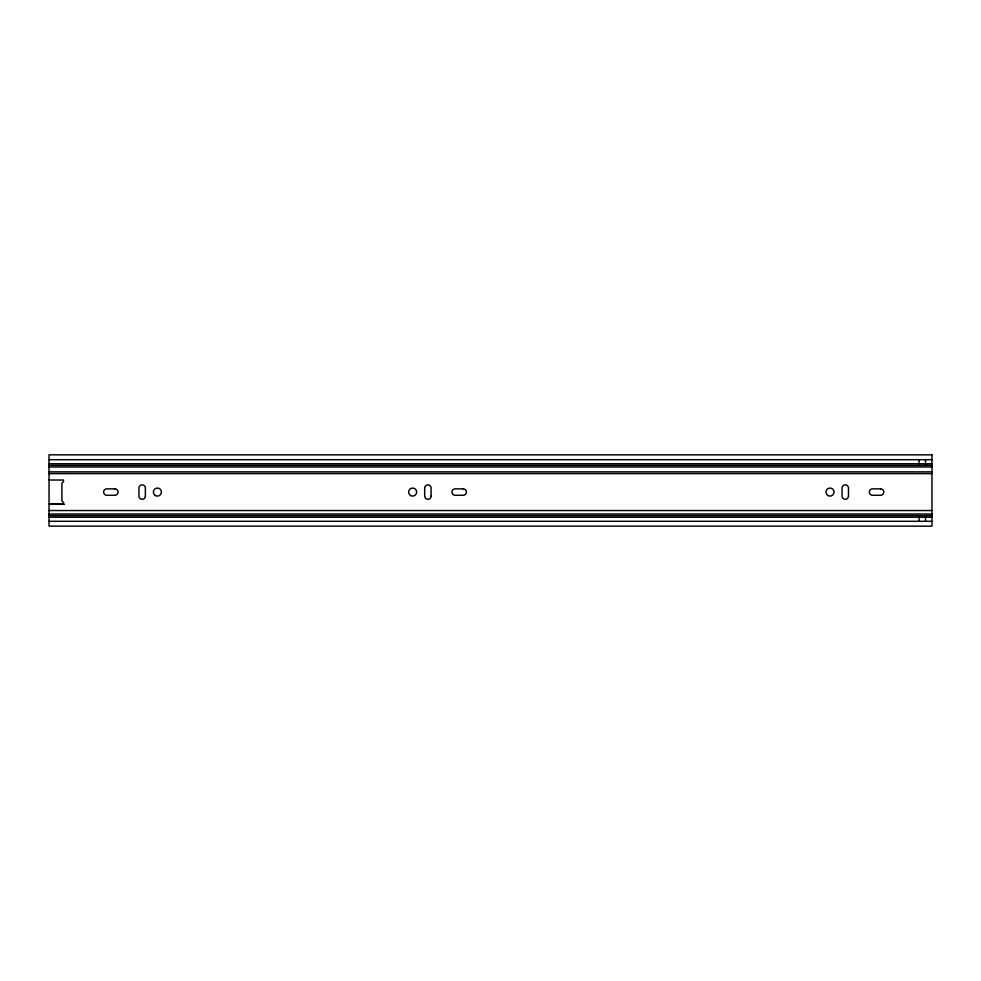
<?xml version="1.0" encoding="UTF-8"?>
<svg xmlns="http://www.w3.org/2000/svg" width="981" height="981" viewBox="0 0 981 981"><rect width="100%" height="100%" fill="white"/><g stroke="black" fill="none" stroke-linecap="round" stroke-linejoin="round"><path stroke-width="1.47" d="M49.05 459.697L931.95 459.697M49.05 463.755L931.95 463.755M49.05 465.374L931.95 465.374M49.05 466.993L931.95 466.993M49.05 471.861L931.95 471.861M49.05 473.615L931.95 473.615M49.05 480.028L63.495 480.028L63.495 481.634L61.889 483.241L61.889 500.899L63.495 502.505L63.495 504.111L49.05 504.111M49.05 504.308L64.378 504.308M49.05 510.537L931.95 510.537M49.05 514.007L931.95 514.007M49.05 515.626L931.95 515.626M49.05 517.245L931.95 517.245M49.05 521.303L931.95 521.303M925.524 459.697L925.524 465.104M925.524 515.896L925.524 521.303M919.111 459.697L919.111 465.104M919.111 515.896L919.111 521.303M931.95 454.841L49.05 454.841L49.05 526.159L931.95 526.159L931.95 454.841M114.863 488.857L106.843 488.857A3.213 3.213 0 0 0 103.63 492.07A3.213 3.213 0 0 0 106.843 495.282L114.863 495.282A3.213 3.213 0 0 0 118.076 492.07A3.213 3.213 0 0 0 114.863 488.857M463.216 488.857L455.184 488.857A3.213 3.213 0 0 0 451.971 492.07A3.213 3.213 0 0 0 455.184 495.282L463.216 495.282A3.213 3.213 0 0 0 466.416 492.07A3.213 3.213 0 0 0 463.216 488.857M880.582 488.857L872.55 488.857A3.213 3.213 0 0 0 869.35 492.07A3.213 3.213 0 0 0 872.55 495.282L880.582 495.282A3.213 3.213 0 0 0 883.795 492.07A3.213 3.213 0 0 0 880.582 488.857M848.479 496.092L848.479 488.06A3.213 3.213 0 0 0 845.266 484.847A3.213 3.213 0 0 0 842.054 488.06L842.054 496.092A3.213 3.213 0 0 0 845.266 499.292A3.213 3.213 0 0 0 848.479 496.092M431.1 496.092L431.1 488.06A3.213 3.213 0 0 0 427.9 484.847A3.213 3.213 0 0 0 424.687 488.06L424.687 496.092A3.213 3.213 0 0 0 427.9 499.292A3.213 3.213 0 0 0 431.1 496.092M145.372 496.092L145.372 488.06A3.213 3.213 0 0 0 142.159 484.847A3.213 3.213 0 0 0 138.946 488.06L138.946 496.092A3.213 3.213 0 0 0 142.159 499.292A3.213 3.213 0 0 0 145.372 496.092M828.013 495.552A4.01 4.01 0 0 0 834.034 492.07A4.01 4.01 0 0 0 828.013 488.599A4.01 4.01 0 0 0 828.013 495.552M155.403 495.552A4.01 4.01 0 0 0 161.424 492.07A4.01 4.01 0 0 0 155.403 488.599A4.01 4.01 0 0 0 155.403 495.552M410.634 495.552A4.01 4.01 0 0 0 416.655 492.07A4.01 4.01 0 0 0 410.634 488.599A4.01 4.01 0 0 0 410.634 495.552"/></g></svg>
